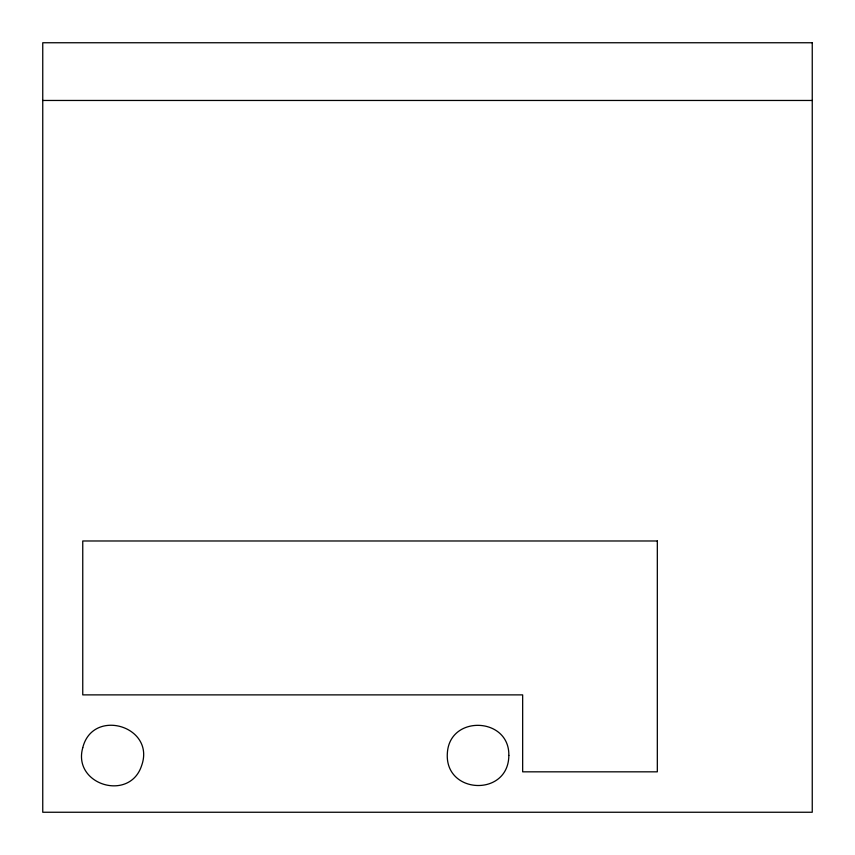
<?xml version="1.0" encoding="UTF-8"?>
<svg xmlns="http://www.w3.org/2000/svg" width="855" height="855" viewBox="0 0 855 855"><rect width="100%" height="100%" fill="white"/><g stroke="black" fill="none" stroke-linecap="round" stroke-linejoin="round"><path stroke-width="1.28" d="M42.75 100.463L812.25 100.463M508.832 755.446C508.597 797.352 444.108 794.487 447.379 752.838C449.837 714.513 509.644 717.056 508.832 755.446M82.753 747.74C72.301 784.698 129.533 802.225 141.567 765.759C155.92 726.344 92.757 707.32 82.753 747.74M812.25 42.75L42.75 42.75L42.75 812.25L812.25 812.25L812.25 42.75M657.324 540.98L82.753 540.98L82.753 694.88L522.662 694.88L522.662 771.83L657.324 771.83L657.324 540.98"/></g></svg>
